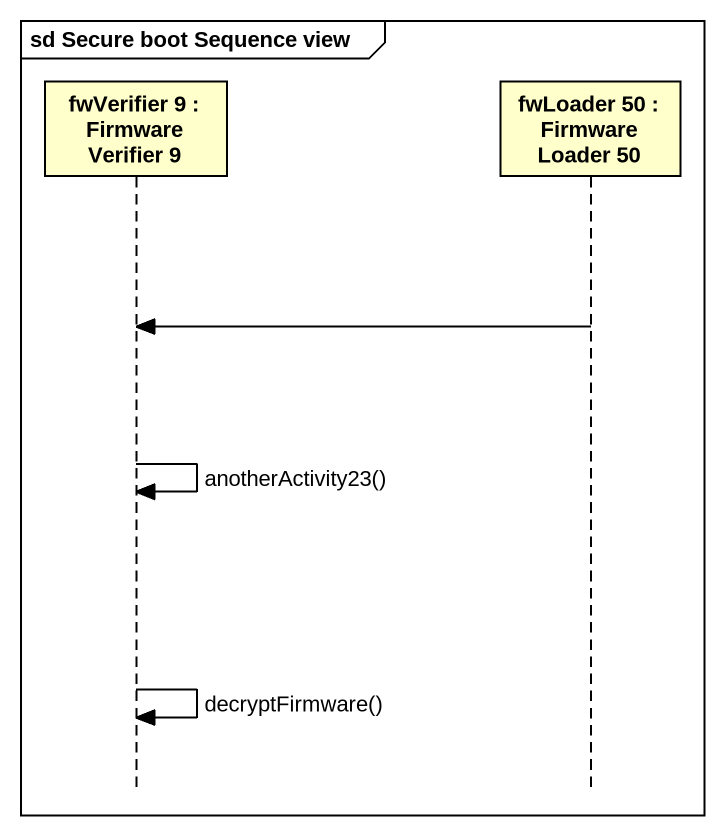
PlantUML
@startuml
mainframe sd Secure boot Sequence view
hide footbox
participant "fwVerifier 9 : Firmware Verifier 9" as fwVerifier_9
participant "fwLoader 50 : Firmware Loader 50" as fwLoader_50

fwLoader_50 -> fwVerifier_9
fwVerifier_9 -> fwVerifier_9 : anotherActivity23()
fwVerifier_9 -> fwVerifier_9 : decryptFirmware()
@enduml
